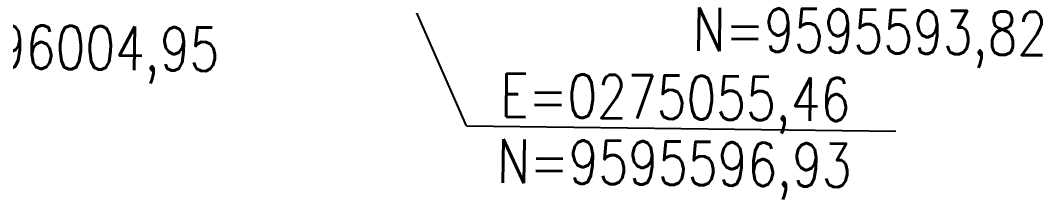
# Model space of a CAD drawing. Header units: millimetres. Extents: x 276147 to 291056, y 9594849 to 9609891.
# Drawn here: x 283319.5 to 283387.8, y 9607165 to 9607176.9 of the extents above; entities that cross this region are included whole.
import ezdxf
from ezdxf.enums import TextEntityAlignment as Align

# ---------------------------------------------------------------- set-up
doc = ezdxf.new("R2010")
doc.units = ezdxf.units.MM
doc.header["$LTSCALE"] = 10
doc.layers.add('TEXTO-PAPEL', color=7, linetype='Continuous')
doc.styles.add('ROMANS', font='romans.shx', dxfattribs={"width": 0.8, "height": 4})

msp = doc.modelspace()

# ---------------------------------------------------------------- linework, layer by layer
at = {"layer": 'TEXTO-PAPEL', "color": 4, "linetype": 'Continuous'}
for q in [(283340.542, 9607189.838), (283377.987, 9607169.539)]:
    msp.add_line((283349.279, 9607169.897), q, dxfattribs=at)

# ---------------------------------------------------------------- texts
at = {"style": 'ROMANS', "width": 0.8}
for s, p in [('N=9595593,82', (283364.437, 9607177.815)), ('N=9596004,95', (283309.087, 9607176.759)), ('E=0275055,46', (283351.571, 9607173.403)), ('N=9595596,93', (283351.361, 9607168.996))]:
    msp.add_text(s, height=2.90457, rotation=359.26172, dxfattribs=at).set_placement(p, align=Align.TOP_LEFT)

doc.saveas('drawing.dxf')
